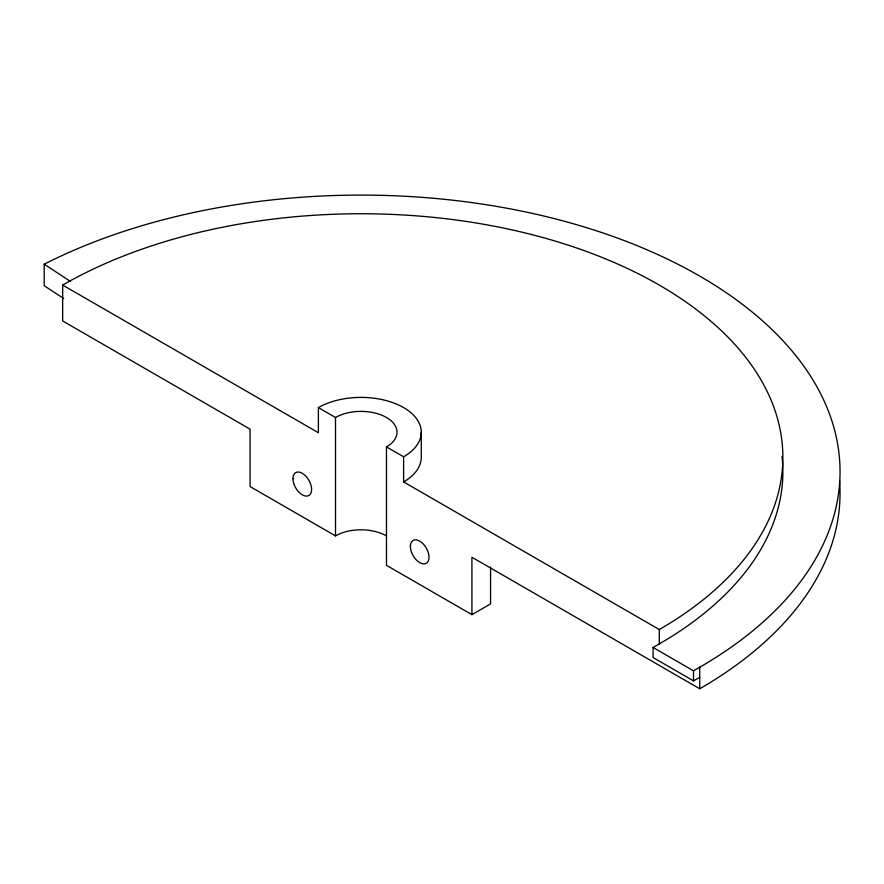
<?xml version="1.0" encoding="UTF-8"?>
<svg xmlns="http://www.w3.org/2000/svg" width="884" height="884" viewBox="0 0 884 884"><rect width="100%" height="100%" fill="white"/><g stroke="black" fill="none" stroke-linecap="round" stroke-linejoin="round"><path stroke-width="1.33" d="M386.474 535.903A36.034 20.807 0 0 0 335.511 535.903L250.073 486.565L250.073 429.16L62.676 320.969L62.676 285.09L318.384 432.718L318.384 407.59L335.511 417.491A36.034 20.807 0 0 1 386.474 417.491A36.034 20.807 0 0 1 386.474 446.906L386.474 565.318L471.923 614.656L490.565 603.894L490.565 566.976M699.73 677.288L693.509 680.868L653.099 657.541L653.099 647.486L659.309 643.906A421.878 243.575 0 0 0 782.042 456.376M653.099 647.486L693.509 670.823L699.73 667.232A479.04 276.57 0 0 0 710.206 282.339A479.04 276.57 0 0 0 44.2 264.205L44.2 285.742L63.67 298.494M386.474 446.906L403.612 456.807L403.612 481.924L659.309 629.552L659.309 643.906M839.535 480.509A479.04 276.57 0 0 1 699.73 688.769L471.923 557.24L471.923 614.656M44.2 264.205L70.543 281.466M699.73 667.232L699.73 688.769M693.509 670.823L693.509 680.868M421.259 432.199L421.259 457.315A60.267 34.796 0 0 1 403.612 481.924M335.511 417.491L335.511 535.903M62.676 285.09A421.878 243.575 0 0 1 659.309 285.09A421.878 243.575 0 0 1 659.309 629.552M318.384 407.59A60.267 34.796 0 0 1 403.612 407.59A60.267 34.796 0 0 1 403.612 456.807M292.958 478.675A13.183 7.613 60 0 0 306.947 496.079A13.183 7.613 60 0 0 306.947 477.426A13.183 7.613 60 0 0 292.958 478.675M410.386 546.478A13.183 7.613 60 0 0 424.364 563.87A13.183 7.613 60 0 0 424.364 545.229A13.183 7.613 60 0 0 410.386 546.478"/></g></svg>
